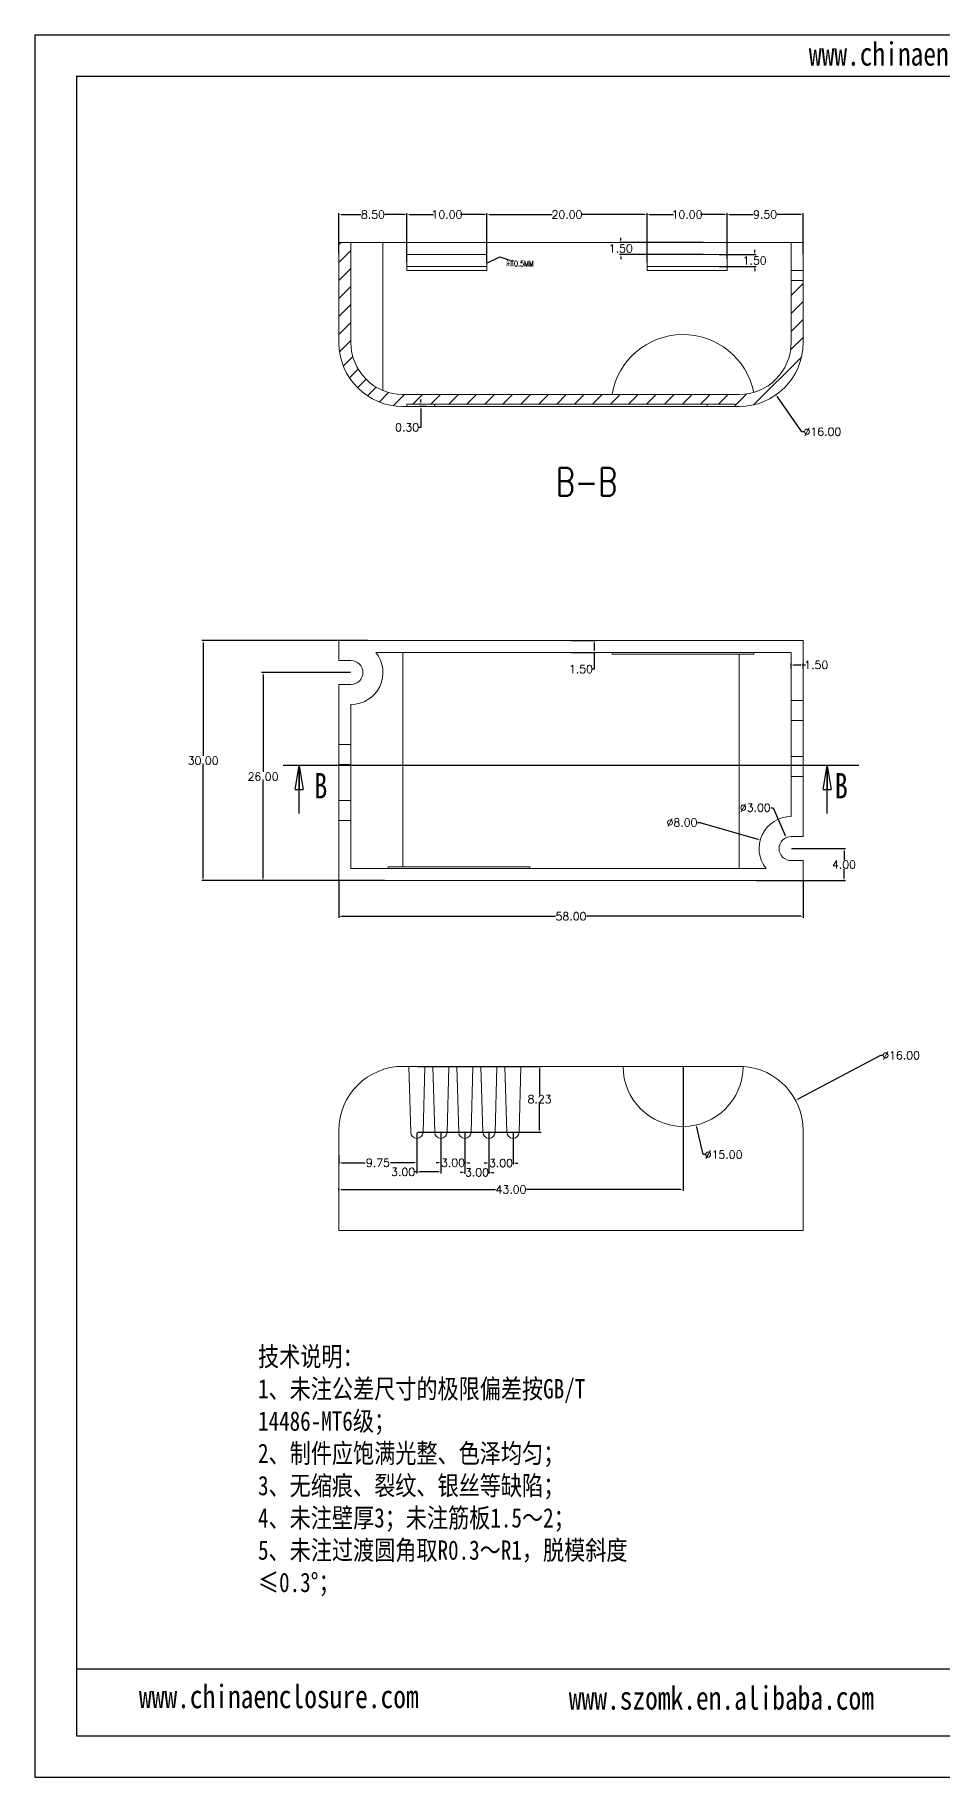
# Model space of a CAD drawing. Header units: inches. Extents: x 1696 to 2418, y 390 to 607.
# Drawn here: x 2110.2 to 2223.6, y 389.6 to 607.3 of the extents above; entities that cross this region are included whole.
import ezdxf

# ---------------------------------------------------------------- set-up
doc = ezdxf.new("R2010")
doc.units = ezdxf.units.IN
doc.header["$LTSCALE"] = 15
doc.linetypes.add('PHANTOM', pattern=[12.7, 6.35, -1.27, 1.27, -1.27, 1.27, -1.27])
doc.layers.add('文字', color=81, linetype='Continuous')
doc.styles.add('SLDTEXTSTYLE0', font='TXT', dxfattribs={"width": 0.75})
doc.styles.add('SLDTEXTSTYLE3', font='TXT', dxfattribs={"width": 0.75, "bigfont": 'bigfont'})
doc.styles.get("Standard").update_dxf_attribs({"font": 'txt', "bigfont": 'gbcbig.shx'})
doc.styles.add('宋体', font='', dxfattribs={"width": 0.8, "height": 3.5})
doc.styles.get('宋体').set_extended_font_data('SimSun')
doc.dimstyles.new('1.5', dxfattribs={"dimtxt": 1, "dimasz": 0.3, "dimexe": 0.18, "dimexo": 0.0625, "dimgap": 0.09, "dimtad": 0, "dimtih": 1, "dimtoh": 1, "dimzin": 0, "dimdsep": 46, "dimtxsty": 'Standard', "dimcen": 0, "dimadec": 0, "dimazin": 2, "dimtfac": 1, "dimtofl": 0, "dimtmove": 0, "dimatfit": 3, "dimfxl": 1, "dimtolj": 1, "dimtzin": 0, "dimarcsym": 0})

# ---------------------------------------------------------------- blocks, each defined once
blk = doc.blocks.new('_CLOSED')
at = {"color": 0, "linetype": 'ByBlock', "lineweight": -2}
for p, q in [((-1, 0.166667), (0, 0)), ((-1, 0.166667), (-1, -0.166667)), ((0, 0), (-1, -0.166667)), ((0, 0), (-1, 0))]:
    blk.add_line(p, q, dxfattribs=at)
blk = doc.blocks.new('*D489')
at = {"color": 0, "lineweight": -2}
for p, q in [((2148.18, 501.59), (2148.18, 497.01)), ((2206.18, 501.59), (2206.18, 497.01)), ((2148.48, 497.19), (2175.25, 497.19)), ((2205.88, 497.19), (2179.1, 497.19))]:
    blk.add_line(p, q, dxfattribs=at)
at = {"color": 0}
for points in [[(2148.48, 497.24), (2148.48, 497.14), (2148.18, 497.19)], [(2205.88, 497.24), (2205.88, 497.14), (2206.18, 497.19)]]:
    blk.add_solid(points, dxfattribs=at)
at = {"layer": 'Defpoints', "color": 0}
for p in [(2148.18, 501.65), (2206.18, 501.65), (2206.18, 497.19)]:
    blk.add_point(p, dxfattribs=at)
at = {"color": 0, "insert": (2177.18, 497.19), "char_height": 1, "attachment_point": 5}
blk.add_mtext('\\A1;58.00', dxfattribs=at)
blk = doc.blocks.new('*D490')
at = {"color": 0, "lineweight": -2}
for p, q in [((2151.83, 531.65), (2131.03, 531.65)), ((2131.21, 531.35), (2131.21, 517.24)), ((2131.21, 501.95), (2131.21, 516.06)), ((2151.83, 501.65), (2131.03, 501.65))]:
    blk.add_line(p, q, dxfattribs=at)
at = {"color": 0}
for points in [[(2131.16, 531.35), (2131.26, 531.35), (2131.21, 531.65)], [(2131.16, 501.95), (2131.26, 501.95), (2131.21, 501.65)]]:
    blk.add_solid(points, dxfattribs=at)
at = {"layer": 'Defpoints', "color": 0}
for p in [(2131.21, 531.65), (2151.89, 531.65), (2151.89, 501.65)]:
    blk.add_point(p, dxfattribs=at)
at = {"color": 0, "insert": (2131.21, 516.65), "char_height": 1, "attachment_point": 5}
blk.add_mtext('\\A1;30.00', dxfattribs=at)
blk = doc.blocks.new('*D491')
at = {"color": 0, "lineweight": -2}
for p, q in [((2149.62, 527.65), (2138.52, 527.65)), ((2138.7, 527.35), (2138.7, 515.24)), ((2138.7, 501.95), (2138.7, 514.06)), ((2153.88, 501.65), (2138.52, 501.65))]:
    blk.add_line(p, q, dxfattribs=at)
at = {"color": 0}
for points in [[(2138.65, 527.35), (2138.75, 527.35), (2138.7, 527.65)], [(2138.65, 501.95), (2138.75, 501.95), (2138.7, 501.65)]]:
    blk.add_solid(points, dxfattribs=at)
at = {"layer": 'Defpoints', "color": 0}
for p in [(2138.7, 527.65), (2149.68, 527.65), (2153.95, 501.65)]:
    blk.add_point(p, dxfattribs=at)
at = {"color": 0, "insert": (2138.7, 514.65), "char_height": 1, "attachment_point": 5}
blk.add_mtext('\\A1;26.00', dxfattribs=at)
blk = doc.blocks.new('*D492')
at = {"color": 0, "lineweight": -2}
for p, q in [((2204.74, 505.65), (2211.47, 505.65)), ((2211.29, 505.35), (2211.29, 504.24)), ((2211.29, 501.95), (2211.29, 503.06)), ((2200.37, 501.65), (2211.47, 501.65))]:
    blk.add_line(p, q, dxfattribs=at)
at = {"color": 0}
for points in [[(2211.24, 505.35), (2211.34, 505.35), (2211.29, 505.65)], [(2211.24, 501.95), (2211.34, 501.95), (2211.29, 501.65)]]:
    blk.add_solid(points, dxfattribs=at)
at = {"layer": 'Defpoints', "color": 0}
for p in [(2204.68, 505.65), (2211.29, 505.65), (2200.31, 501.65)]:
    blk.add_point(p, dxfattribs=at)
at = {"color": 0, "insert": (2211.29, 503.65), "char_height": 1, "attachment_point": 5}
blk.add_mtext('\\A1;4.00', dxfattribs=at)
blk = doc.blocks.new('*D493')
at = {"color": 0, "lineweight": -2}
for p, q in [((2202.13, 510.76), (2202.43, 510.76)), ((2202.43, 510.76), (2203.95, 507.3))]:
    blk.add_line(p, q, dxfattribs=at)
at = {"color": 0}
blk.add_solid([(2204, 507.32), (2203.91, 507.28), (2204.07, 507.02)], dxfattribs=at)
at = {"layer": 'Defpoints', "color": 0}
for p in [(2204.07, 507.02), (2205.28, 504.28)]:
    blk.add_point(p, dxfattribs=at)
at = {"color": 0, "insert": (2200.2, 510.76), "char_height": 1, "attachment_point": 5}
blk.add_mtext('\\A1;∅3.00', dxfattribs=at)
blk = doc.blocks.new('*D494')
at = {"color": 0, "lineweight": -2}
for p, q in [((2192.97, 508.91), (2193.27, 508.91)), ((2193.27, 508.91), (2200.54, 506.83))]:
    blk.add_line(p, q, dxfattribs=at)
at = {"color": 0}
blk.add_solid([(2200.56, 506.88), (2200.53, 506.78), (2200.83, 506.75)], dxfattribs=at)
at = {"layer": 'Defpoints', "color": 0}
for p in [(2200.83, 506.75), (2208.52, 504.55)]:
    blk.add_point(p, dxfattribs=at)
at = {"color": 0, "insert": (2191.05, 508.91), "char_height": 1, "attachment_point": 5}
blk.add_mtext('\\A1;∅8.00', dxfattribs=at)
blk = doc.blocks.new('*D495')
at = {"color": 0, "lineweight": -2}
for p, q in [((2177.24, 531.65), (2180.24, 531.65)), ((2180.06, 531.35), (2180.06, 530.45)), ((2177.24, 530.15), (2180.24, 530.15)), ((2180.06, 530.15), (2180.06, 528.08)), ((2180.06, 528.08), (2179.76, 528.08))]:
    blk.add_line(p, q, dxfattribs=at)
at = {"color": 0}
for points in [[(2180.01, 531.35), (2180.11, 531.35), (2180.06, 531.65)], [(2180.01, 530.45), (2180.11, 530.45), (2180.06, 530.15)]]:
    blk.add_solid(points, dxfattribs=at)
at = {"layer": 'Defpoints', "color": 0}
for p in [(2177.18, 531.65), (2177.18, 530.15), (2180.06, 530.15)]:
    blk.add_point(p, dxfattribs=at)
at = {"color": 0, "insert": (2178.42, 528.08), "char_height": 1, "attachment_point": 5}
blk.add_mtext('\\A1;1.50', dxfattribs=at)
blk = doc.blocks.new('*D496')
at = {"color": 0, "lineweight": -2}
for p, q in [((2204.68, 528.16), (2204.68, 528.78)), ((2204.98, 528.6), (2205.88, 528.6)), ((2206.18, 528.16), (2206.18, 528.78)), ((2206.18, 528.6), (2206.48, 528.6))]:
    blk.add_line(p, q, dxfattribs=at)
at = {"color": 0}
for points in [[(2204.98, 528.65), (2204.98, 528.55), (2204.68, 528.6)], [(2205.88, 528.65), (2205.88, 528.55), (2206.18, 528.6)]]:
    blk.add_solid(points, dxfattribs=at)
at = {"layer": 'Defpoints', "color": 0}
for p in [(2204.68, 528.1), (2206.18, 528.6), (2206.18, 528.1)]:
    blk.add_point(p, dxfattribs=at)
at = {"color": 0, "insert": (2207.82, 528.6), "char_height": 1, "attachment_point": 5}
blk.add_mtext('\\A1;1.50', dxfattribs=at)
blk = doc.blocks.new('*D497')
at = {"color": 0, "lineweight": -2}
for p, q in [((2206.03, 557.75), (2202.96, 562.11)), ((2206.33, 557.75), (2206.03, 557.75))]:
    blk.add_line(p, q, dxfattribs=at)
at = {"color": 0}
blk.add_solid([(2203, 562.13), (2202.92, 562.08), (2202.79, 562.35)], dxfattribs=at)
at = {"layer": 'Defpoints', "color": 0}
for p in [(2193.57, 575.43), (2202.79, 562.35)]:
    blk.add_point(p, dxfattribs=at)
at = {"color": 0, "insert": (2208.59, 557.75), "char_height": 1, "attachment_point": 5}
blk.add_mtext('\\A1;∅16.00', dxfattribs=at)
blk = doc.blocks.new('*D498')
at = {"color": 0, "lineweight": -2}
for p, q in [((2158.43, 561.49), (2158.43, 561.79)), ((2158.37, 561.19), (2158.25, 561.19)), ((2159.06, 560.89), (2158.25, 560.89)), ((2158.43, 560.59), (2158.43, 558.29)), ((2158.43, 558.29), (2158.13, 558.29))]:
    blk.add_line(p, q, dxfattribs=at)
at = {"color": 0}
for points in [[(2158.38, 561.49), (2158.48, 561.49), (2158.43, 561.19)], [(2158.38, 560.59), (2158.48, 560.59), (2158.43, 560.89)]]:
    blk.add_solid(points, dxfattribs=at)
at = {"layer": 'Defpoints', "color": 0}
for p in [(2158.43, 561.19), (2158.43, 560.89), (2159.12, 560.89)]:
    blk.add_point(p, dxfattribs=at)
at = {"color": 0, "insert": (2156.7, 558.29), "char_height": 1, "attachment_point": 5}
blk.add_mtext('\\A1;0.30', dxfattribs=at)
blk = doc.blocks.new('*D500')
at = {"color": 0, "lineweight": -2}
for p, q in [((2148.18, 580), (2148.18, 585.07)), ((2148.48, 584.89), (2150.92, 584.89)), ((2156.38, 584.89), (2153.93, 584.89)), ((2156.68, 578.95), (2156.68, 585.07))]:
    blk.add_line(p, q, dxfattribs=at)
at = {"color": 0}
for points in [[(2148.48, 584.94), (2148.48, 584.84), (2148.18, 584.89)], [(2156.38, 584.94), (2156.38, 584.84), (2156.68, 584.89)]]:
    blk.add_solid(points, dxfattribs=at)
at = {"layer": 'Defpoints', "color": 0}
for p in [(2148.18, 584.89), (2148.18, 579.94), (2156.68, 578.89)]:
    blk.add_point(p, dxfattribs=at)
at = {"color": 0, "insert": (2152.43, 584.89), "char_height": 1, "attachment_point": 5}
blk.add_mtext('\\A1;8.50', dxfattribs=at)
blk = doc.blocks.new('*D501')
at = {"color": 0, "lineweight": -2}
for p, q in [((2156.68, 579.01), (2156.68, 585.07)), ((2156.98, 584.89), (2160, 584.89)), ((2166.38, 584.89), (2163.35, 584.89)), ((2166.68, 579.95), (2166.68, 585.07))]:
    blk.add_line(p, q, dxfattribs=at)
at = {"color": 0}
for points in [[(2156.98, 584.94), (2156.98, 584.84), (2156.68, 584.89)], [(2166.38, 584.94), (2166.38, 584.84), (2166.68, 584.89)]]:
    blk.add_solid(points, dxfattribs=at)
at = {"layer": 'Defpoints', "color": 0}
for p in [(2156.68, 584.89), (2166.68, 579.89), (2156.68, 578.95)]:
    blk.add_point(p, dxfattribs=at)
at = {"color": 0, "insert": (2161.68, 584.89), "char_height": 1, "attachment_point": 5}
blk.add_mtext('\\A1;10.00', dxfattribs=at)
blk = doc.blocks.new('*D502')
at = {"color": 0, "lineweight": -2}
for p, q in [((2166.68, 578.95), (2166.68, 585.07)), ((2166.98, 584.89), (2174.84, 584.89)), ((2186.38, 584.89), (2178.52, 584.89)), ((2186.68, 578.95), (2186.68, 585.07))]:
    blk.add_line(p, q, dxfattribs=at)
at = {"color": 0}
for points in [[(2166.98, 584.94), (2166.98, 584.84), (2166.68, 584.89)], [(2186.38, 584.94), (2186.38, 584.84), (2186.68, 584.89)]]:
    blk.add_solid(points, dxfattribs=at)
at = {"layer": 'Defpoints', "color": 0}
for p in [(2186.68, 584.89), (2166.68, 578.89), (2186.68, 578.89)]:
    blk.add_point(p, dxfattribs=at)
at = {"color": 0, "insert": (2176.68, 584.89), "char_height": 1, "attachment_point": 5}
blk.add_mtext('\\A1;20.00', dxfattribs=at)
blk = doc.blocks.new('*D503')
at = {"color": 0, "lineweight": -2}
for p, q in [((2186.68, 579.01), (2186.68, 585.07)), ((2186.98, 584.89), (2190, 584.89)), ((2196.38, 584.89), (2193.35, 584.89)), ((2196.68, 579.33), (2196.68, 585.07))]:
    blk.add_line(p, q, dxfattribs=at)
at = {"color": 0}
for points in [[(2186.98, 584.94), (2186.98, 584.84), (2186.68, 584.89)], [(2196.38, 584.94), (2196.38, 584.84), (2196.68, 584.89)]]:
    blk.add_solid(points, dxfattribs=at)
at = {"layer": 'Defpoints', "color": 0}
for p in [(2196.68, 584.89), (2196.68, 579.26), (2186.68, 578.95)]:
    blk.add_point(p, dxfattribs=at)
at = {"color": 0, "insert": (2191.68, 584.89), "char_height": 1, "attachment_point": 5}
blk.add_mtext('\\A1;10.00', dxfattribs=at)
blk = doc.blocks.new('*D504')
at = {"color": 0, "lineweight": -2}
for p, q in [((2196.68, 579.95), (2196.68, 585.07)), ((2196.98, 584.89), (2199.92, 584.89)), ((2205.88, 584.89), (2202.93, 584.89)), ((2206.18, 579.95), (2206.18, 585.07))]:
    blk.add_line(p, q, dxfattribs=at)
at = {"color": 0}
for points in [[(2196.98, 584.94), (2196.98, 584.84), (2196.68, 584.89)], [(2205.88, 584.94), (2205.88, 584.84), (2206.18, 584.89)]]:
    blk.add_solid(points, dxfattribs=at)
at = {"layer": 'Defpoints', "color": 0}
for p in [(2206.18, 584.89), (2196.68, 579.89), (2206.18, 579.89)]:
    blk.add_point(p, dxfattribs=at)
at = {"color": 0, "insert": (2201.43, 584.89), "char_height": 1, "attachment_point": 5}
blk.add_mtext('\\A1;9.50', dxfattribs=at)
blk = doc.blocks.new('*D505')
at = {"color": 0, "lineweight": -2}
for p, q in [((2193.68, 581.39), (2183.22, 581.39)), ((2183.4, 581.69), (2183.4, 581.99)), ((2193.68, 579.89), (2183.22, 579.89)), ((2183.4, 579.59), (2183.4, 579.29))]:
    blk.add_line(p, q, dxfattribs=at)
at = {"color": 0}
for points in [[(2183.35, 581.69), (2183.45, 581.69), (2183.4, 581.39)], [(2183.35, 579.59), (2183.45, 579.59), (2183.4, 579.89)]]:
    blk.add_solid(points, dxfattribs=at)
at = {"layer": 'Defpoints', "color": 0}
for p in [(2193.74, 581.39), (2183.4, 579.89), (2193.74, 579.89)]:
    blk.add_point(p, dxfattribs=at)
at = {"color": 0, "insert": (2183.4, 580.64), "char_height": 1, "attachment_point": 5}
blk.add_mtext('\\A1;1.50', dxfattribs=at)
blk = doc.blocks.new('*D506')
at = {"color": 0, "lineweight": -2}
for p, q in [((2195.69, 579.89), (2200.31, 579.89)), ((2200.13, 580.19), (2200.13, 580.49)), ((2195.69, 578.39), (2200.31, 578.39)), ((2200.13, 578.09), (2200.13, 577.79))]:
    blk.add_line(p, q, dxfattribs=at)
at = {"color": 0}
for points in [[(2200.08, 580.19), (2200.18, 580.19), (2200.13, 579.89)], [(2200.08, 578.09), (2200.18, 578.09), (2200.13, 578.39)]]:
    blk.add_solid(points, dxfattribs=at)
at = {"layer": 'Defpoints', "color": 0}
for p in [(2195.63, 579.89), (2195.63, 578.39), (2200.13, 578.39)]:
    blk.add_point(p, dxfattribs=at)
at = {"color": 0, "insert": (2200.13, 579.14), "char_height": 1, "attachment_point": 5}
blk.add_mtext('\\A1;1.50', dxfattribs=at)
blk = doc.blocks.new('*D507')
at = {"color": 0, "lineweight": -2}
for p, q in [((2193.69, 467.41), (2192.91, 470.84)), ((2193.99, 467.41), (2193.69, 467.41))]:
    blk.add_line(p, q, dxfattribs=at)
at = {"color": 0}
blk.add_solid([(2192.96, 470.85), (2192.86, 470.83), (2192.84, 471.13)], dxfattribs=at)
at = {"layer": 'Defpoints', "color": 0}
for p in [(2189.51, 485.75), (2192.84, 471.13)]:
    blk.add_point(p, dxfattribs=at)
at = {"color": 0, "insert": (2196.25, 467.41), "char_height": 1, "attachment_point": 5}
blk.add_mtext('\\A1;∅15.00', dxfattribs=at)
blk = doc.blocks.new('*D508')
at = {"color": 0, "lineweight": -2}
for p, q in [((2157.93, 470.15), (2157.93, 466.21)), ((2148.18, 467.35), (2148.18, 466.21)), ((2148.48, 466.39), (2151.46, 466.39)), ((2157.63, 466.39), (2154.64, 466.39))]:
    blk.add_line(p, q, dxfattribs=at)
at = {"color": 0}
for points in [[(2148.48, 466.44), (2148.48, 466.34), (2148.18, 466.39)], [(2157.63, 466.44), (2157.63, 466.34), (2157.93, 466.39)]]:
    blk.add_solid(points, dxfattribs=at)
at = {"layer": 'Defpoints', "color": 0}
for p in [(2157.93, 470.21), (2148.18, 467.41), (2157.93, 466.39)]:
    blk.add_point(p, dxfattribs=at)
at = {"color": 0, "insert": (2153.05, 466.39), "char_height": 1, "attachment_point": 5}
blk.add_mtext('\\A1;9.75', dxfattribs=at)
blk = doc.blocks.new('*D509')
at = {"color": 0, "lineweight": -2}
for p, q in [((2157.93, 470.15), (2157.93, 465.06)), ((2160.93, 470.15), (2160.93, 465.06)), ((2157.93, 465.24), (2157.63, 465.24)), ((2160.63, 465.24), (2158.23, 465.24))]:
    blk.add_line(p, q, dxfattribs=at)
at = {"color": 0}
for points in [[(2158.23, 465.29), (2158.23, 465.19), (2157.93, 465.24)], [(2160.63, 465.29), (2160.63, 465.19), (2160.93, 465.24)]]:
    blk.add_solid(points, dxfattribs=at)
at = {"layer": 'Defpoints', "color": 0}
for p in [(2157.93, 470.21), (2160.93, 470.21), (2160.93, 465.24)]:
    blk.add_point(p, dxfattribs=at)
at = {"color": 0, "insert": (2156.2, 465.24), "char_height": 1, "attachment_point": 5}
blk.add_mtext('\\A1;3.00', dxfattribs=at)
blk = doc.blocks.new('*D510')
at = {"color": 0, "lineweight": -2}
for p, q in [((2160.93, 470.15), (2160.93, 466.21)), ((2163.93, 470.15), (2163.93, 466.21)), ((2160.63, 466.39), (2160.33, 466.39)), ((2164.23, 466.39), (2164.53, 466.39))]:
    blk.add_line(p, q, dxfattribs=at)
at = {"color": 0}
for points in [[(2160.63, 466.44), (2160.63, 466.34), (2160.93, 466.39)], [(2164.23, 466.44), (2164.23, 466.34), (2163.93, 466.39)]]:
    blk.add_solid(points, dxfattribs=at)
at = {"layer": 'Defpoints', "color": 0}
for p in [(2160.93, 470.21), (2163.93, 470.21), (2163.93, 466.39)]:
    blk.add_point(p, dxfattribs=at)
at = {"color": 0, "insert": (2162.43, 466.39), "char_height": 1, "attachment_point": 5}
blk.add_mtext('\\A1;3.00', dxfattribs=at)
blk = doc.blocks.new('*D511')
at = {"color": 0, "lineweight": -2}
for p, q in [((2163.93, 470.15), (2163.93, 465.01)), ((2166.93, 470.15), (2166.93, 465.01)), ((2163.63, 465.19), (2163.33, 465.19)), ((2167.23, 465.19), (2167.53, 465.19))]:
    blk.add_line(p, q, dxfattribs=at)
at = {"color": 0}
for points in [[(2163.63, 465.24), (2163.63, 465.14), (2163.93, 465.19)], [(2167.23, 465.24), (2167.23, 465.14), (2166.93, 465.19)]]:
    blk.add_solid(points, dxfattribs=at)
at = {"layer": 'Defpoints', "color": 0}
for p in [(2163.93, 470.21), (2166.93, 470.21), (2166.93, 465.19)]:
    blk.add_point(p, dxfattribs=at)
at = {"color": 0, "insert": (2165.43, 465.19), "char_height": 1, "attachment_point": 5}
blk.add_mtext('\\A1;3.00', dxfattribs=at)
blk = doc.blocks.new('*D512')
at = {"color": 0, "lineweight": -2}
for p, q in [((2166.93, 470.15), (2166.93, 466.18)), ((2169.93, 470.15), (2169.93, 466.18)), ((2166.63, 466.36), (2166.33, 466.36)), ((2170.23, 466.36), (2170.53, 466.36))]:
    blk.add_line(p, q, dxfattribs=at)
at = {"color": 0}
for points in [[(2166.63, 466.41), (2166.63, 466.31), (2166.93, 466.36)], [(2170.23, 466.41), (2170.23, 466.31), (2169.93, 466.36)]]:
    blk.add_solid(points, dxfattribs=at)
at = {"layer": 'Defpoints', "color": 0}
for p in [(2166.93, 470.21), (2169.93, 470.21), (2166.93, 466.36)]:
    blk.add_point(p, dxfattribs=at)
at = {"color": 0, "insert": (2168.43, 466.36), "char_height": 1, "attachment_point": 5}
blk.add_mtext('\\A1;3.00', dxfattribs=at)
blk = doc.blocks.new('*D513')
at = {"color": 0, "lineweight": -2}
for p, q in [((2191.18, 478.38), (2191.18, 462.87)), ((2148.18, 462.93), (2148.18, 463.23)), ((2148.48, 463.05), (2167.75, 463.05)), ((2190.88, 463.05), (2171.6, 463.05))]:
    blk.add_line(p, q, dxfattribs=at)
at = {"color": 0}
for points in [[(2148.48, 463.1), (2148.48, 463), (2148.18, 463.05)], [(2190.88, 463.1), (2190.88, 463), (2191.18, 463.05)]]:
    blk.add_solid(points, dxfattribs=at)
at = {"layer": 'Defpoints', "color": 0}
for p in [(2191.18, 478.44), (2148.18, 463.05), (2148.18, 462.87)]:
    blk.add_point(p, dxfattribs=at)
at = {"color": 0, "insert": (2169.68, 463.05), "char_height": 1, "attachment_point": 5}
blk.add_mtext('\\A1;43.00', dxfattribs=at)
blk = doc.blocks.new('*D515')
at = {"color": 0, "lineweight": -2}
for p, q in [((2157.99, 478.44), (2173.43, 478.44)), ((2173.25, 478.14), (2173.25, 474.92)), ((2173.25, 470.51), (2173.25, 473.74)), ((2157.99, 470.21), (2173.43, 470.21))]:
    blk.add_line(p, q, dxfattribs=at)
at = {"color": 0}
for points in [[(2173.2, 478.14), (2173.3, 478.14), (2173.25, 478.44)], [(2173.2, 470.51), (2173.3, 470.51), (2173.25, 470.21)]]:
    blk.add_solid(points, dxfattribs=at)
at = {"layer": 'Defpoints', "color": 0}
for p in [(2157.93, 478.44), (2157.93, 470.21), (2173.25, 470.21)]:
    blk.add_point(p, dxfattribs=at)
at = {"color": 0, "insert": (2173.25, 474.33), "char_height": 1, "attachment_point": 5}
blk.add_mtext('\\A1;8.23', dxfattribs=at)
blk = doc.blocks.new('*D528')
at = {"color": 0, "lineweight": -2}
for p, q in [((2215.86, 479.81), (2205.51, 474.33)), ((2216.16, 479.81), (2215.86, 479.81))]:
    blk.add_line(p, q, dxfattribs=at)
at = {"color": 0}
blk.add_solid([(2205.49, 474.37), (2205.54, 474.28), (2205.25, 474.19)], dxfattribs=at)
at = {"layer": 'Defpoints', "color": 0}
for p in [(2205.25, 474.19), (2191.11, 466.7)]:
    blk.add_point(p, dxfattribs=at)
at = {"color": 0, "insert": (2218.42, 479.81), "char_height": 1, "attachment_point": 5}
blk.add_mtext('\\A1;∅16.00', dxfattribs=at)

msp = doc.modelspace()

# ---------------------------------------------------------------- hatches: boundary and pattern name
at = {"linetype": 'Continuous', "lineweight": 0}
h = msp.add_hatch(dxfattribs=at)
h.set_pattern_fill('ANSI31', color=4, scale=0.5, style=0)
edge = h.paths.add_edge_path(flags=0)
edge.add_arc((2156.178, 568.889), 8, 180, 270)
edge.add_line((2156.178, 560.889), (2156.678, 560.889))
edge.add_line((2156.678, 560.889), (2156.678, 561.189))
edge.add_line((2156.678, 561.189), (2197.678, 561.189))
edge.add_line((2197.678, 561.189), (2197.678, 560.889))
edge.add_line((2197.678, 560.889), (2198.178, 560.889))
edge.add_arc((2198.178, 568.889), 8, 270, 360)
edge.add_line((2206.178, 568.889), (2206.178, 576.648))
edge.add_line((2206.178, 576.648), (2204.678, 576.648))
edge.add_line((2204.678, 576.648), (2204.678, 568.889))
edge.add_arc((2198.178, 568.889), 6.5, 270, 360, ccw=False)
edge.add_line((2198.178, 562.389), (2156.178, 562.389))
edge.add_arc((2156.178, 568.889), 6.5, 180, 270, ccw=False)
edge.add_line((2149.678, 568.889), (2149.678, 581.389))
edge.add_line((2149.678, 581.389), (2148.178, 581.389))
edge.add_line((2148.178, 581.389), (2148.178, 568.889))

# ---------------------------------------------------------------- linework, layer by layer
for p, q in [((2110.183, 607.341), (2418.112, 607.341)), ((2110.183, 607.341), (2110.183, 389.613)), ((2115.367, 602.157), (2412.928, 602.157)), ((2115.367, 602.157), (2115.367, 394.797)), ((2226.304, 403.092), (2115.367, 403.092)), ((2115.367, 394.797), (2412.928, 394.797)), ((2110.183, 389.613), (2418.112, 389.613))]:
    msp.add_line(p, q)
at = {"color": 7, "linetype": 'Continuous', "lineweight": 15}
for p, q in [((2148.178, 581.389), (2148.178, 568.889)), ((2149.678, 581.389), (2148.178, 581.389)), ((2149.678, 581.389), (2149.678, 568.889)), ((2149.678, 581.389), (2153.678, 581.389)), ((2153.678, 562.89), (2153.678, 581.389)), ((2204.678, 581.389), (2153.678, 581.389)), ((2204.678, 581.389), (2206.178, 581.389)), ((2204.678, 581.389), (2204.678, 577.889)), ((2206.178, 577.889), (2206.178, 581.389)), ((2156.678, 579.889), (2166.678, 579.889)), ((2156.678, 577.889), (2156.678, 579.889)), ((2166.678, 579.889), (2166.678, 577.889)), ((2186.678, 579.889), (2196.678, 579.889)), ((2186.678, 577.889), (2186.678, 579.889)), ((2196.678, 579.889), (2196.678, 577.889)), ((2156.678, 578.389), (2166.678, 578.389)), ((2166.678, 577.889), (2156.678, 577.889)), ((2186.678, 578.389), (2196.678, 578.389)), ((2196.678, 577.889), (2186.678, 577.889)), ((2204.678, 577.889), (2206.178, 577.889)), ((2204.678, 577.889), (2204.678, 576.648)), ((2206.178, 576.648), (2206.178, 577.889)), ((2204.678, 568.889), (2204.678, 576.648)), ((2206.178, 576.648), (2204.678, 576.648)), ((2206.178, 568.889), (2206.178, 576.648)), ((2198.178, 562.389), (2156.178, 562.389)), ((2156.678, 560.889), (2156.178, 560.889)), ((2156.678, 561.189), (2197.678, 561.189)), ((2156.678, 560.889), (2156.678, 561.189)), ((2160.178, 560.889), (2156.678, 560.889)), ((2160.178, 561.189), (2160.178, 560.889)), ((2160.178, 560.889), (2194.178, 560.889)), ((2194.178, 560.889), (2194.178, 561.189)), ((2197.678, 560.889), (2194.178, 560.889)), ((2197.678, 561.189), (2197.678, 560.889)), ((2198.178, 560.889), (2197.678, 560.889)), ((2148.178, 531.652), (2148.178, 529.152)), ((2206.178, 531.652), (2148.178, 531.652)), ((2206.178, 524.152), (2206.178, 531.652)), ((2148.178, 529.152), (2149.678, 529.152)), ((2204.678, 530.152), (2152.8, 530.152)), ((2156.178, 503.352), (2156.178, 530.152)), ((2182.304, 529.952), (2182.304, 530.152)), ((2182.304, 529.952), (2200.004, 529.952)), ((2198.178, 529.952), (2198.178, 503.152)), ((2200.004, 530.152), (2200.004, 529.952)), ((2204.678, 524.152), (2204.678, 530.152)), ((2149.678, 526.152), (2148.178, 526.152)), ((2148.178, 526.152), (2148.178, 518.652)), ((2149.678, 523.652), (2149.678, 518.652)), ((2204.678, 524.152), (2206.178, 524.152)), ((2204.678, 524.152), (2204.678, 521.652)), ((2206.178, 521.652), (2206.178, 524.152)), ((2204.678, 517.152), (2204.678, 521.652)), ((2206.178, 521.652), (2204.678, 521.652)), ((2206.178, 517.152), (2206.178, 521.652)), ((2148.178, 518.652), (2149.678, 518.652)), ((2148.178, 518.652), (2148.178, 516.152)), ((2149.678, 516.152), (2149.678, 518.652)), ((2149.678, 516.152), (2148.178, 516.152)), ((2148.178, 516.152), (2148.178, 511.652)), ((2149.678, 516.152), (2149.678, 511.652)), ((2204.678, 517.152), (2206.178, 517.152)), ((2204.678, 517.152), (2204.678, 514.652)), ((2206.178, 514.652), (2206.178, 517.152)), ((2204.678, 509.652), (2204.678, 514.652)), ((2206.178, 514.652), (2204.678, 514.652)), ((2206.178, 507.152), (2206.178, 514.652)), ((2148.178, 511.652), (2149.678, 511.652)), ((2148.178, 511.652), (2148.178, 509.152)), ((2149.678, 509.152), (2149.678, 511.652)), ((2148.178, 509.152), (2148.178, 501.652)), ((2149.678, 509.152), (2148.178, 509.152)), ((2149.678, 509.152), (2149.678, 503.152)), ((2206.178, 507.152), (2204.678, 507.152)), ((2149.678, 503.152), (2201.555, 503.152)), ((2154.352, 503.152), (2154.352, 503.352)), ((2172.052, 503.352), (2154.352, 503.352)), ((2172.052, 503.352), (2172.052, 503.152)), ((2204.678, 504.152), (2206.178, 504.152)), ((2206.178, 501.652), (2206.178, 504.152)), ((2148.178, 501.652), (2206.178, 501.652)), ((2156.927, 478.441), (2156.178, 478.441)), ((2156.927, 478.441), (2157.157, 470.191)), ((2158.927, 478.441), (2156.927, 478.441)), ((2158.698, 470.191), (2158.927, 478.441)), ((2159.927, 478.441), (2158.927, 478.441)), ((2159.927, 478.441), (2160.157, 470.191)), ((2161.927, 478.441), (2159.927, 478.441)), ((2161.698, 470.191), (2161.927, 478.441)), ((2162.927, 478.441), (2161.927, 478.441)), ((2162.927, 478.441), (2163.157, 470.191)), ((2164.927, 478.441), (2162.927, 478.441)), ((2164.698, 470.191), (2164.927, 478.441)), ((2165.927, 478.441), (2164.927, 478.441)), ((2165.927, 478.441), (2166.157, 470.191)), ((2167.927, 478.441), (2165.927, 478.441)), ((2167.698, 470.191), (2167.927, 478.441)), ((2168.927, 478.441), (2167.927, 478.441)), ((2168.927, 478.441), (2169.157, 470.191)), ((2170.927, 478.441), (2168.927, 478.441)), ((2170.698, 470.191), (2170.927, 478.441)), ((2183.678, 478.441), (2170.927, 478.441)), ((2183.678, 478.441), (2198.178, 478.441)), ((2148.178, 457.941), (2148.178, 470.441)), ((2206.178, 457.941), (2206.178, 470.441)), ((2206.178, 457.941), (2148.178, 457.941))]:
    msp.add_line(p, q, dxfattribs=at)
at = {"color": 1, "linetype": 'PHANTOM', "lineweight": 30}
msp.add_line((2213.138, 516.047), (2141.218, 516.047), dxfattribs=at)
at = {"color": 7, "linetype": 'Continuous', "lineweight": 30}
for p, q in [((2143.218, 510.047), (2143.218, 516.047)), ((2209.167, 510.047), (2209.167, 516.047))]:
    msp.add_line(p, q, dxfattribs=at)
at = {"color": 7, "linetype": 'Continuous', "lineweight": 15}
for centre, radius, start, end in [((2156.178, 568.889), 8, 180, 270), ((2156.178, 568.889), 6.5, 180, 270), ((2191.178, 560.889), 9, 11.28835, 170.40593), ((2198.178, 568.889), 6.5, 270, 0), ((2198.178, 568.889), 8, 270, 0), ((2149.678, 527.652), 4, 270, 38.68219), ((2149.678, 527.652), 1.5, 270, 90), ((2204.678, 505.652), 4, 90, 218.68219), ((2204.678, 505.652), 1.5, 90, 270), ((2156.178, 470.441), 8, 90, 180), ((2191.178, 478.441), 7.5, 180, 359.88052), ((2198.178, 470.441), 8, 86.4168, 90), ((2198.178, 470.441), 8, 0, 86.4168), ((2157.928, 470.213), 0.771, 181.59228, 358.41), ((2160.928, 470.213), 0.771, 181.59228, 358.41), ((2163.928, 470.213), 0.771, 181.59228, 358.41), ((2166.928, 470.213), 0.771, 181.59228, 358.41), ((2169.928, 470.213), 0.771, 181.59228, 358.41)]:
    msp.add_arc(centre, radius, start, end, dxfattribs=at)

# ---------------------------------------------------------------- block references
at = {"color": 7, "linetype": 'Continuous', "lineweight": 30, "xscale": 3, "yscale": 3, "zscale": 0.5, "rotation": 90}
for p in [(2143.218, 516.047), (2209.167, 516.047)]:
    msp.add_blockref('_CLOSED', p, dxfattribs=at)

# ---------------------------------------------------------------- texts
at = {"color": 0, "linetype": 'Continuous', "lineweight": 0, "attachment_point": 2, "style": 'SLDTEXTSTYLE3'}
for s, insert, char_height in [('{\\Ftxt,gbcbig|c134;深度\\Ftxt,bigfont|c134;0.5MM}', (2170.763, 579.111), 0.7), ('B-B', (2179.112, 553.252), 3.5)]:
    msp.add_mtext(s, dxfattribs=dict(at, insert=insert, char_height=char_height))
at = {"color": 7, "linetype": 'Continuous', "char_height": 3.175, "attachment_point": 1, "style": 'SLDTEXTSTYLE0'}
for insert in [(2145.108, 515.088), (2210.139, 515.088)]:
    msp.add_mtext('B', dxfattribs=dict(at, insert=insert))
at = {"layer": '文字', "color": 0, "attachment_point": 1, "style": '宋体'}
for s, insert, char_height, width in [('www.chinaenclosure.com', (2206.898, 606.419), 2.91963, 51.29508), ('{\\H1.111x;技术说明：\\P1、未注公差尺寸的极限偏差按GB/T 14486-MT6级；\\P2、制件应饱满光整、色泽均匀；\\P3、无缩痕、裂纹、银丝等缺陷；\\P4、未注壁厚3；未注筋板1.5～2；\\P5、未注过渡圆角取R0.3～R1，脱模斜度≤0.3%%D；}', (2138.068, 443.39), 2.17728, 49.04193), ('www.chinaenclosure.com', (2123.192, 401.154), 2.91963, 51.29508), ('www.szomk.en.alibaba.com', (2176.906, 400.973), 2.91963, 51.29508)]:
    msp.add_mtext(s, dxfattribs=dict(at, insert=insert, char_height=char_height, width=width))

# ---------------------------------------------------------------- dimensions: what is measured, and where the dimension line sits
for base, p1, p2, picture, middle in [((2148.178, 584.895), (2156.678, 578.889), (2148.178, 579.936), '*D500', (2152.428, 584.895)), ((2156.678, 584.895), (2166.678, 579.889), (2156.678, 578.952), '*D501', (2161.678, 584.895)), ((2186.678, 584.895), (2166.678, 578.889), (2186.678, 578.889), '*D502', (2176.678, 584.895)), ((2196.678, 584.895), (2186.678, 578.952), (2196.678, 579.265), '*D503', (2191.678, 584.895)), ((2206.178, 584.895), (2196.678, 579.889), (2206.178, 579.889), '*D504', (2201.428, 584.895)), ((2206.178, 528.599), (2204.678, 528.097), (2206.178, 528.097), '*D496', (2207.818, 528.599)), ((2206.178, 497.195), (2148.178, 501.652), (2206.178, 501.652), '*D489', (2177.178, 497.195)), ((2148.178, 463.047), (2191.178, 478.441), (2148.178, 462.867), '*D513', (2169.678, 463.047)), ((2157.928, 466.388), (2148.178, 467.412), (2157.928, 470.213), '*D508', (2153.053, 466.388)), ((2163.928, 466.388), (2160.928, 470.213), (2163.928, 470.213), '*D510', (2162.428, 466.388)), ((2166.928, 466.363), (2169.928, 470.213), (2166.928, 470.213), '*D512', (2168.428, 466.363))]:
    dim = msp.add_linear_dim(base=base, p1=p1, p2=p2, dimstyle='1.5')
    dim.commit()
    dim.dimension.update_dxf_attribs({"geometry": picture, "text_midpoint": middle})
for base, p1, p2, picture, middle in [((2183.4, 579.889), (2193.739, 581.389), (2193.739, 579.889), '*D505', (2183.4, 580.639)), ((2200.133, 578.389), (2195.632, 579.889), (2195.632, 578.389), '*D506', (2200.133, 579.139)), ((2131.206, 531.652), (2151.891, 501.652), (2151.891, 531.652), '*D490', (2131.206, 516.652)), ((2138.701, 527.652), (2153.947, 501.652), (2149.678, 527.652), '*D491', (2138.701, 514.652)), ((2211.293, 505.652), (2200.306, 501.652), (2204.678, 505.652), '*D492', (2211.293, 503.652)), ((2173.253, 470.213), (2157.927, 478.441), (2157.928, 470.213), '*D515', (2173.253, 474.327))]:
    dim = msp.add_linear_dim(base=base, p1=p1, p2=p2, angle=90, dimstyle='1.5')
    dim.commit()
    dim.dimension.update_dxf_attribs({"geometry": picture, "text_midpoint": middle})
for p1, p2, picture, middle in [((2193.567, 575.427), (2202.788, 562.351), '*D497', (2208.59, 557.748)), ((2208.524, 504.554), (2200.831, 506.751), '*D494', (2191.045, 508.911)), ((2205.282, 504.279), (2204.073, 507.025), '*D493', (2200.203, 510.762)), ((2189.512, 485.754), (2192.843, 471.129), '*D507', (2196.246, 467.412)), ((2191.108, 466.697), (2205.247, 474.186), '*D528', (2218.418, 479.808))]:
    dim = msp.add_diameter_dim_2p(p1=p1, p2=p2, dimstyle='1.5')
    dim.commit()
    dim.dimension.update_dxf_attribs({"geometry": picture, "text_midpoint": middle, "dimtype": 163})
for base, p1, p2, picture, middle in [((2158.428, 560.889), (2158.428, 561.189), (2159.122, 560.889), '*D498', (2156.704, 558.287)), ((2180.055, 530.152), (2177.178, 531.652), (2177.178, 530.152), '*D495', (2178.415, 528.077))]:
    dim = msp.add_linear_dim(base=base, p1=p1, p2=p2, angle=90, dimstyle='1.5')
    dim.commit()
    dim.dimension.update_dxf_attribs({"geometry": picture, "text_midpoint": middle, "dimtype": 160})
for base, p1, p2, picture, middle in [((2160.928, 465.241), (2157.928, 470.213), (2160.928, 470.213), '*D509', (2156.204, 465.241)), ((2166.928, 465.19), (2163.928, 470.213), (2166.928, 470.213), '*D511', (2165.428, 465.19))]:
    dim = msp.add_linear_dim(base=base, p1=p1, p2=p2, dimstyle='1.5')
    dim.commit()
    dim.dimension.update_dxf_attribs({"geometry": picture, "text_midpoint": middle, "dimtype": 160})

# ---------------------------------------------------------------- leaders
msp.add_leader([(2166.678, 578.818), (2168.287, 579.614), (2169.539, 579.178)], dimstyle='1.5', override={"dimgap": 0.09, "dimtad": 0})

doc.saveas('drawing.dxf')
